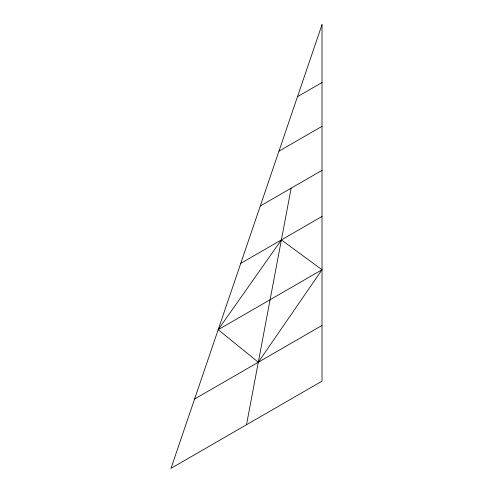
<?xml version="1.0" encoding="UTF-8"?>
<svg xmlns="http://www.w3.org/2000/svg" width="493" height="493" viewBox="0 0 493 493"><rect width="100%" height="100%" fill="white"/><g stroke="black" fill="none" stroke-linecap="round" stroke-linejoin="round"><path stroke-width="0.74" d="M246.5 424.756L291.147 188.178M322.009 269.751L258.301 362.238L218.183 329.694L281.386 239.912L322.009 269.751L218.183 329.694M297.495 96.683L322.009 82.528M278.946 151.185L322.009 126.319M260.286 205.994L322.009 170.362M240.757 263.367L322.009 216.458M194.587 399.022L322.009 325.454M322.009 24.65L170.991 468.35L322.009 381.157L322.009 24.65"/></g></svg>
